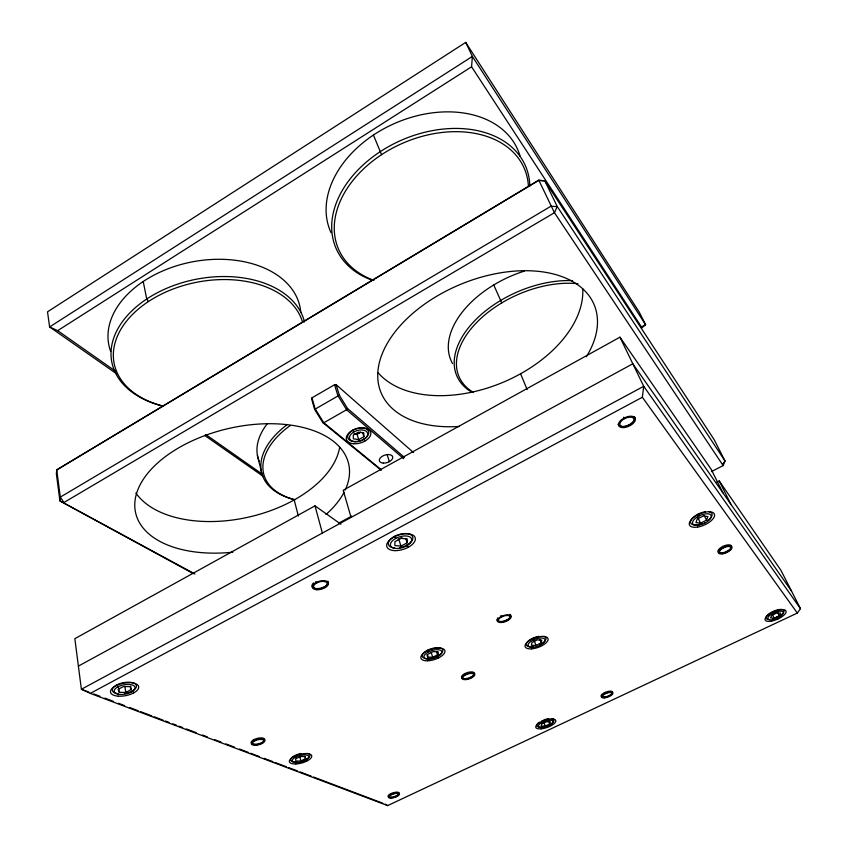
<?xml version="1.0" encoding="UTF-8"?>
<svg xmlns="http://www.w3.org/2000/svg" width="848" height="848" viewBox="0 0 848 848"><rect width="100%" height="100%" fill="white"/><g stroke="black" fill="none" stroke-linecap="round" stroke-linejoin="round"><path stroke-width="1.27" d="M401.952 537.791L394.924 541.671L394.861 545.55L400.956 546.112L407.135 542.826L407.263 538.946L401.146 538.353M427.636 657.105L427.827 654.285L433.127 651.624L438.204 651.805L437.971 654.635L432.703 657.264L427.636 657.105L426.904 654.698M609.044 696.229L608.906 695.646M465.711 42.4L639.307 312.223L645.582 324.678L642 327.784L471.573 66.791L472.378 56.434L465.711 42.4L47.52 311.82L49.619 326.946L116.823 373.957M548.741 725.761L548.804 724.945A9.042 3.265 -19.2 0 0 549.377 724.669M540.038 645.243L540.134 644.438M340.938 524.223L315 505.853L74.836 638.682L81.387 689.254L90.291 693.378L387.663 805.6L797.321 613.062L642.349 397.246L643.717 386.296L619.952 337.186L343.217 490.25L351.072 517.407M541.194 642.879L541.819 640.102L537.197 639.901L531.961 642.477L531.367 645.254L535.978 645.445L541.194 642.879L539.922 639.434M549.769 723.916L550.341 721.786L546.345 721.796L541.777 723.948L541.225 726.079L545.222 726.058L549.769 723.916L548.645 720.789M437.102 657.041L437.356 656.182M413.485 452.535L336.147 384.685L334.568 384.727L311.969 397.839L311.619 398.92L314.629 409.436L322.844 422.633L381.187 470.269M706.501 520.174L707.91 516.58L703.31 515.976L697.3 518.997L695.932 522.58L700.522 523.163L706.501 520.174L704.2 515.414M711.398 471.615L723.153 465.594L725.019 461.005L714.09 439.54L544.808 180.847L538.787 180.136L56.721 469.909L56.371 473.756L59.922 500.914L193.408 573.672M406.224 546.08L406.574 545.275M305.1 760.571L305.513 759.649M779.206 615.786L780.648 613.146L777.001 612.881L771.924 615.288L770.514 617.916L774.16 618.16L779.206 615.786L777.658 612.659M314.629 409.436L339.327 395.179L347.532 408.492L404.411 457.401M797.321 613.062L800.48 608.673L780.955 570.354L719.231 480.964L716.878 482.162M722.666 464.174L725.019 461.005L557.253 206.552L544.808 180.847L538.459 180.55L56.721 469.909L60.303 497.108L59.922 500.914L194.892 573.958M347.532 408.492L346.578 409.743L323.819 422.77L322.844 422.633M131.27 692.095L132.076 691.088M538.787 180.136L554.433 212.7L723.153 465.594M640.95 327.243L645.582 324.678L472.378 56.434L49.619 326.946L57.675 330.656L471.573 66.791M354.4 433.847L357.05 434.24L359.647 432.777M358.693 439.614L363.898 436.678L363.824 432.936L358.503 432.13L353.266 435.088L353.383 438.829L358.693 439.614L357.05 434.24M338.924 523.089L351.708 516.114M78.387 666.104L632.82 363.771L791.566 591.183M90.291 693.378L642.349 397.246M131.164 689.562L130.041 686.604L123.479 686.509L118.073 689.392L119.25 692.339L125.79 692.413L131.164 689.562L130.645 686.202M300.86 760.963L305.513 758.674L305.227 756.49L300.256 756.596L295.581 758.896L295.899 761.08L300.86 760.963L299.8 756.363M396.302 796.505L396.461 795.859M261.449 743.378L261.82 742.678M324.159 587.505L324.445 586.763M88.796 692.063L81.387 689.254L643.717 386.296L800.48 608.673M93.736 693.929L99.916 696.261M104.855 698.127L113.494 701.402M118.444 703.268L124.614 705.6M129.553 707.465L138.203 710.741M140.673 711.673L151.781 715.871M154.251 716.804L162.901 720.079M165.371 721.012L169.07 722.411M172.78 723.81L176.479 725.21M178.949 726.142L182.659 727.552M186.359 728.951L196.248 732.683M202.418 735.015L207.357 736.891M214.767 739.689L220.946 742.021M225.886 743.887L234.525 747.162M239.465 749.028L248.114 752.293M250.584 753.225L259.223 756.501M264.163 758.366L272.812 761.631M275.282 762.564L286.401 766.772M288.871 767.705L297.51 770.97M299.98 771.903L311.099 776.111M313.569 777.044L382.724 803.194M470.82 677.785L470.937 677.096M254.888 740.792L254.05 739.541M391.543 794.629L390.896 793.601M385.193 804.127L387.663 805.6M316.728 582.936L315.774 581.548M465.828 674.711L465.096 673.556M506.712 620.545L506.828 619.888M204.622 435.384L263.156 476.332M57.675 330.656L116.059 371.604M205.81 434.547L262.032 473.99M501.719 616.846L500.892 615.489M605.387 693.653L604.762 692.615M381.24 469.707L323.819 422.77L315.085 408.736L311.969 397.839M403.68 458.683L346.578 409.743L337.854 395.592L334.568 384.727M624.425 418.658L623.609 417.237M723.545 547.766L722.793 546.43M619.952 337.186L711.143 469.251L722.92 492.847M124.815 693.473A12.285 5.427 -11.1 0 0 135.691 684.294A12.285 5.427 -11.1 0 0 116.642 685.014L117.914 686.827M148.421 301.559L146.736 299.005L143.206 281.494M294.977 755.494L295.973 756.978M427.625 650.183L428.675 651.847M394.553 536.349L395.804 538.363M541.936 720.715L542.794 722.093M352.8 430.19L353.87 431.929M381.558 154.675L373.427 135.033M532.12 638.48L533.095 640.092M501.73 302.916L493.759 284.97M698.084 514.121L699.112 515.934M772.804 611.535L773.641 613.019M719.231 480.964L730.891 504.274M777.075 616.729L778.146 618.881M772.104 614.005L774.16 618.16M726.641 551.444L726.884 552.037M697.681 517.216L700.522 523.163M629.354 424.636L629.587 425.251M520.577 373.756L527.138 389.603M534.304 640.844L535.978 645.445M543.738 721.881L545.222 726.058M777.245 617.323L777.489 618.022M387.101 454.539L389.38 461.651M405.736 538.374L407.135 542.826M407.21 544.893L408.005 547.395M437.218 652.239L437.971 654.635M436.996 652.971L438.543 657.921M398.878 539.434L400.956 546.112M431.219 652.472L432.703 657.264M362.573 432.385L363.898 436.678M364.099 438.66L364.863 441.13M336.147 384.685L339.327 395.179M315 505.853L322.378 533.063M294.182 499.96L298.379 516.061M704.497 522.495L704.677 523.184M257.432 455.45L261.841 473.544M306.107 758.812L306.658 761.186M304.973 756.374L305.513 758.674M133.157 690.463L133.549 692.986M124.942 686.816L125.79 692.413M118.593 687.845L119.25 692.339M394.627 548.009A12.731 6.466 -17.5 0 1 392.804 537.399A12.731 6.466 -17.5 0 1 412.308 536.106A12.731 6.466 -17.5 0 1 399.715 547.67M401.517 538.014A6.349 3.244 -17.5 0 1 398.157 539.052M509.839 614.302A7.303 3.191 -19.3 0 1 505.641 620.429A7.303 3.191 -19.3 0 1 496.896 619.506M497.437 618.171A7.303 3.191 -19.3 0 1 497.649 617.895M634.516 416.718A9.074 4.738 -24.4 0 1 628.485 425.071A9.074 4.738 -24.4 0 1 618.075 424.307M360.644 432.109A5.406 3.169 -16.9 0 1 354.04 433.784M552.186 718.691A9.042 3.265 -19.2 0 1 551.825 723.174M545.158 726.323A9.042 3.265 -19.2 0 1 537.388 726.471A9.042 3.265 -19.2 0 1 539.339 722.189M543.748 719.941A9.042 3.265 -19.2 0 1 548.709 718.669M709.108 511.768A11.649 5.162 -23.9 0 1 707.338 520.831M702.186 523.513A11.649 5.162 -23.9 0 1 690.569 521.223A11.649 5.162 -23.9 0 1 705.133 511.8M543.918 636.403A10.399 4.304 -19.7 0 1 541.395 643.759M533.116 646.632A10.399 4.304 -19.7 0 1 526.629 642.964A10.399 4.304 -19.7 0 1 538.522 636.371M373.957 280.359A101.272 71.518 -23.6 0 1 385.469 152.195A101.272 71.518 -23.6 0 1 528.399 185.924M372.304 280.275A103.297 73.066 -23.6 0 1 385.172 148.57A103.297 73.066 -23.6 0 1 529.82 186.147M331.017 232.681A102.184 73.469 -23.8 0 1 398.528 121.805A102.184 73.469 -23.8 0 1 520.078 156.127M307.739 753.395A9.922 3.795 -15.1 0 1 309.096 757.116A9.922 3.795 -15.1 0 1 300.923 761.313M297.468 761.939A9.922 3.795 -15.1 0 1 290.8 758.981A9.922 3.795 -15.1 0 1 301.051 753.48M459.256 426.438A115.264 69.833 -22.3 0 1 383.497 350.765A115.264 69.833 -22.3 0 1 529.417 270.766A115.264 69.833 -22.3 0 1 586.328 356.764M582.724 288.67A113.06 71.062 -22.5 0 1 501.581 382.904A113.06 71.062 -22.5 0 1 378.155 372.781M232.871 552.175A109.297 61.448 -13 0 1 136.019 495.38A109.297 61.448 -13 0 1 265.551 423.767A109.297 61.448 -13 0 1 345.168 490.091M344.044 492.37A109.297 61.448 -13 0 1 325.95 514.524M339.666 447.32A107.325 62.678 -12.7 0 1 248.273 517.195A107.325 62.678 -12.7 0 1 135.881 493.006M473.354 392.391A86.369 51.399 -24 0 1 476.322 322.855A86.369 51.399 -24 0 1 578.018 283.72M471.53 392.041A88.107 52.523 -24 0 1 472.41 323.173A88.107 52.523 -24 0 1 572.559 280.635M452.546 363.569A87.302 52.989 -24.1 0 1 524.318 271.106M769.231 619.475A9.731 3.551 -23.3 0 1 770.747 612.627A9.731 3.551 -23.3 0 1 784.018 610.698A9.731 3.551 -23.3 0 1 772.698 618.966M118.116 693.728A12.285 5.427 -11.1 0 1 116.642 685.014M327.869 581.219A8.363 4.123 -15.3 0 1 318.753 588.512A8.363 4.123 -15.3 0 1 313.548 582.873M259.117 461.142A82.818 48.548 -16.2 0 1 267.353 423.629M294.744 499.695A83.56 48.071 -16.3 0 1 286.804 424.901M294.913 499.811A81.906 47.043 -16.3 0 1 290.207 425.548M302.429 321.689A96.513 63.568 -11.2 0 0 152.311 299.1A96.513 63.568 -11.2 0 0 162.901 406.075A98.442 64.936 -11.2 0 1 151.622 295.941A98.442 64.936 -11.2 0 1 304.527 321.975M110.664 351.411A97.446 65.37 -11 0 1 190.429 262.233A97.446 65.37 -11 0 1 300.775 312.382M557.253 206.552L554.433 212.7L63.929 502.504L60.303 497.108L550.818 206.308L557.253 206.552M254.453 740.421L254.4 740.357A6.985 2.777 -14.2 0 1 264.936 740.484A6.985 2.777 -14.2 0 1 255.068 745.265A6.985 2.777 -14.2 0 1 254.432 740.463M396.663 548.497A11.045 5.597 -17.5 0 0 411.64 539.201A11.045 5.597 -17.5 0 0 394.797 538.946A11.045 5.597 -17.5 0 0 396.663 548.497M501.846 621.913A6.137 2.682 -19.3 0 0 510.051 616.782A6.137 2.682 -19.3 0 0 500.765 617.376A6.137 2.682 -19.3 0 0 501.846 621.913M624.446 426.671A7.632 3.975 -24.4 0 0 633.986 419.007A7.632 3.975 -24.4 0 0 622.411 420.057A7.632 3.975 -24.4 0 0 624.446 426.671M429.056 659.172A9.339 3.996 -17.7 0 0 441.85 651.815A9.339 3.996 -17.7 0 0 427.805 652.313A9.339 3.996 -17.7 0 0 429.056 659.172M428.07 658.642A10.77 4.622 -17.6 0 0 442.836 650.162A10.77 4.622 -17.6 0 0 426.629 650.713A10.77 4.622 -17.6 0 0 428.07 658.642M354.199 441.522A10.844 6.328 -16.9 0 0 368.689 431.844A10.844 6.328 -16.9 0 0 351.825 430.795A10.844 6.328 -16.9 0 0 354.199 441.522M355.089 441.744A9.402 5.48 -16.9 0 0 367.64 433.349A9.402 5.48 -16.9 0 0 353.012 432.459A9.402 5.48 -16.9 0 0 355.089 441.744M542.55 727.563A7.844 2.82 -19.2 0 0 553.214 721.468A7.844 2.82 -19.2 0 0 541.565 722.729A7.844 2.82 -19.2 0 0 542.55 727.563M698.773 525.145A10.102 4.463 -23.9 0 0 711.165 515.489A10.102 4.463 -23.9 0 0 695.795 518.011A10.102 4.463 -23.9 0 0 698.773 525.145M295.867 763.963A11.586 4.431 -15.1 0 0 311.725 755.78A11.586 4.431 -15.1 0 0 294.012 756.533A11.586 4.431 -15.1 0 0 295.867 763.963M541.416 728.814A10.558 3.805 -19.2 0 0 555.79 720.62A10.558 3.805 -19.2 0 0 540.123 722.295A10.558 3.805 -19.2 0 0 541.416 728.814M531.622 648.837A12.137 5.014 -19.7 0 0 548.094 638.883A12.137 5.014 -19.7 0 0 530.021 640.198A12.137 5.014 -19.7 0 0 531.622 648.837M771.542 621.086A11.353 4.134 -23.3 0 0 786.043 611.101A11.353 4.134 -23.3 0 0 769.157 614.312A11.353 4.134 -23.3 0 0 771.542 621.086M395.104 550.638A14.861 7.526 -17.5 0 0 415.308 538.151A14.861 7.526 -17.5 0 0 392.656 537.759A14.861 7.526 -17.5 0 0 395.104 550.638M697.66 527.064A13.6 6.01 -23.9 0 0 714.376 514.068A13.6 6.01 -23.9 0 0 693.706 517.439A13.6 6.01 -23.9 0 0 697.66 527.064M118.275 696.166A14.342 6.328 -11.1 0 0 138.69 686.827A14.342 6.328 -11.1 0 0 116.801 685.29A14.342 6.328 -11.1 0 0 118.275 696.166M427.689 660.793A12.572 5.385 -17.7 0 0 444.946 650.904A12.572 5.385 -17.7 0 0 426.046 651.55A12.572 5.385 -17.7 0 0 427.689 660.793M316.929 589.72A8.363 4.113 -15.3 0 0 328.505 583.18A8.363 4.113 -15.3 0 0 315.742 582.661A8.363 4.113 -15.3 0 0 316.929 589.72M623.958 427.572A9.074 4.728 -24.4 0 0 635.322 418.456A9.074 4.728 -24.4 0 0 621.552 419.686A9.074 4.728 -24.4 0 0 623.958 427.572M501.391 622.517A7.303 3.18 -19.3 0 0 511.153 616.422A7.303 3.18 -19.3 0 0 500.119 617.121A7.303 3.18 -19.3 0 0 501.391 622.517M722.814 553.829A7.367 3.074 -23.8 0 0 731.951 546.96A7.367 3.074 -23.8 0 0 720.811 548.889A7.367 3.074 -23.8 0 0 722.814 553.829M604.815 697.862A6.137 2.226 -20.3 0 0 612.934 692.89A6.137 2.226 -20.3 0 0 603.744 694.141A6.137 2.226 -20.3 0 0 604.815 697.862M465.828 679.598A6.816 2.777 -18.2 0 0 474.806 674.118A6.816 2.777 -18.2 0 0 464.344 675.019A6.816 2.777 -18.2 0 0 465.828 679.598M391.278 798.095A5.841 2.014 -16.7 0 0 399.535 794.014A5.841 2.014 -16.7 0 0 390.928 794.576A5.841 2.014 -16.7 0 0 391.278 798.095M722.348 552.875A7.367 3.085 -23.8 0 0 731.485 545.995A7.367 3.085 -23.8 0 0 720.344 547.925A7.367 3.085 -23.8 0 0 722.348 552.875M723.196 553.203A6.19 2.586 -23.8 0 0 730.87 547.426A6.19 2.586 -23.8 0 0 721.51 549.059A6.19 2.586 -23.8 0 0 723.196 553.203M532.915 647.257A9.01 3.731 -19.7 0 0 545.137 639.858A9.01 3.731 -19.7 0 0 531.696 640.855A9.01 3.731 -19.7 0 0 532.915 647.257M465.51 678.644A6.816 2.777 -18.2 0 0 474.488 673.153A6.816 2.777 -18.2 0 0 464.036 674.054A6.816 2.777 -18.2 0 0 465.51 678.644M466.23 679.068A5.735 2.332 -18.2 0 0 473.778 674.457A5.735 2.332 -18.2 0 0 464.98 675.22A5.735 2.332 -18.2 0 0 466.23 679.068M604.476 696.992A6.137 2.237 -20.3 0 0 612.595 692.021A6.137 2.237 -20.3 0 0 603.394 693.272A6.137 2.237 -20.3 0 0 604.476 696.992M605.196 697.406A5.152 1.876 -20.3 0 0 612.012 693.229A5.152 1.876 -20.3 0 0 604.285 694.279A5.152 1.876 -20.3 0 0 605.196 697.406M297.097 762.638A8.607 3.286 -15.1 0 0 308.863 756.554A8.607 3.286 -15.1 0 0 295.687 757.126A8.607 3.286 -15.1 0 0 297.097 762.638M254.845 744.268A6.985 2.788 -14.2 0 0 264.735 739.477A6.985 2.788 -14.2 0 0 254.22 739.456A6.985 2.788 -14.2 0 0 254.845 744.268M255.555 744.756A5.872 2.332 -14.2 0 0 263.866 740.739A5.872 2.332 -14.2 0 0 255.025 740.728A5.872 2.332 -14.2 0 0 255.555 744.756M772.592 619.665A8.438 3.074 -23.3 0 0 783.351 612.235A8.438 3.074 -23.3 0 0 770.79 614.641A8.438 3.074 -23.3 0 0 772.592 619.665M383.338 463.114A6.975 3.933 -17.6 0 0 392.741 456.955A6.975 3.933 -17.6 0 0 382.003 456.415A6.975 3.933 -17.6 0 0 383.338 463.114M353.839 443.758A12.667 7.388 -16.9 0 0 370.777 432.469A12.667 7.388 -16.9 0 0 351.104 431.24A12.667 7.388 -16.9 0 0 353.839 443.758M119.939 694.459A10.653 4.706 -11.1 0 0 135.086 687.505A10.653 4.706 -11.1 0 0 118.805 686.382A10.653 4.706 -11.1 0 0 119.939 694.459M317.491 589A7.038 3.456 -15.3 0 0 327.222 583.498A7.038 3.456 -15.3 0 0 316.484 583.074A7.038 3.456 -15.3 0 0 317.491 589M391.045 797.226A5.841 2.014 -16.7 0 0 399.302 793.145A5.841 2.014 -16.7 0 0 390.684 793.696A5.841 2.014 -16.7 0 0 391.045 797.226M391.702 797.692A4.908 1.696 -16.7 0 0 398.645 794.269A4.908 1.696 -16.7 0 0 391.394 794.735A4.908 1.696 -16.7 0 0 391.702 797.692"/></g></svg>
